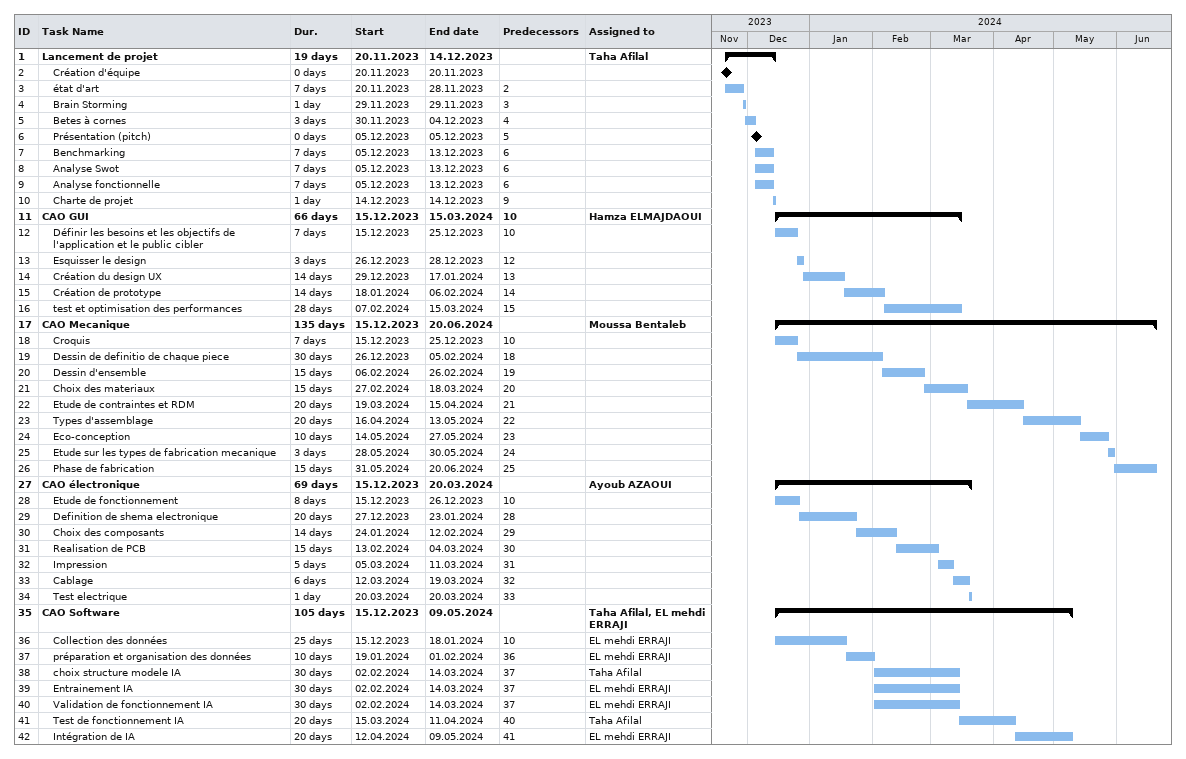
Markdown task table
| ID | Level | Task | Duration | Start | Finish | Predecessors | Resources |
|---|---|---|---|---|---|---|---|
| 1 | 1 | **Lancement de projet** | 19d | 2023-11-20 | 2023-12-14 |  | Taha Afilal |
| 2 | 2 | Création d'équipe | 0d | 2023-11-20 | 2023-11-20 |  |  |
| 3 | 2 | état d'art | 7d | 2023-11-20 | 2023-11-28 | 2 |  |
| 4 | 2 | Brain Storming | 1d | 2023-11-29 | 2023-11-29 | 3 |  |
| 5 | 2 | Betes à cornes | 3d | 2023-11-30 | 2023-12-04 | 4 |  |
| 6 | 2 | Présentation (pitch) | 0d | 2023-12-05 | 2023-12-05 | 5 |  |
| 7 | 2 | Benchmarking | 7d | 2023-12-05 | 2023-12-13 | 6 |  |
| 8 | 2 | Analyse Swot | 7d | 2023-12-05 | 2023-12-13 | 6 |  |
| 9 | 2 | Analyse fonctionnelle | 7d | 2023-12-05 | 2023-12-13 | 6 |  |
| 10 | 2 | Charte de projet | 1d | 2023-12-14 | 2023-12-14 | 9 |  |
| 11 | 1 | **CAO GUI** | 66d | 2023-12-15 | 2024-03-15 | 10 | Hamza ELMAJDAOUI |
| 12 | 2 | Définir les besoins et les objectifs de l'application et le public cibler | 7d | 2023-12-15 | 2023-12-25 | 10 |  |
| 13 | 2 | Esquisser le design | 3d | 2023-12-26 | 2023-12-28 | 12 |  |
| 14 | 2 | Création du design UX | 14d | 2023-12-29 | 2024-01-17 | 13 |  |
| 15 | 2 | Création de prototype | 14d | 2024-01-18 | 2024-02-06 | 14 |  |
| 16 | 2 | test et optimisation des performances | 28d | 2024-02-07 | 2024-03-15 | 15 |  |
| 17 | 1 | **CAO Mecanique** | 135d | 2023-12-15 | 2024-06-20 |  | Moussa Bentaleb |
| 18 | 2 | Croquis | 7d | 2023-12-15 | 2023-12-25 | 10 |  |
| 19 | 2 | Dessin de definitio de chaque piece | 30d | 2023-12-26 | 2024-02-05 | 18 |  |
| 20 | 2 | Dessin d'ensemble | 15d | 2024-02-06 | 2024-02-26 | 19 |  |
| 21 | 2 | Choix des materiaux | 15d | 2024-02-27 | 2024-03-18 | 20 |  |
| 22 | 2 | Etude de contraintes et RDM | 20d | 2024-03-19 | 2024-04-15 | 21 |  |
| 23 | 2 | Types d'assemblage | 20d | 2024-04-16 | 2024-05-13 | 22 |  |
| 24 | 2 | Eco-conception | 10d | 2024-05-14 | 2024-05-27 | 23 |  |
| 25 | 2 | Etude sur les types de fabrication mecanique | 3d | 2024-05-28 | 2024-05-30 | 24 |  |
| 26 | 2 | Phase de fabrication | 15d | 2024-05-31 | 2024-06-20 | 25 |  |
| 27 | 1 | **CAO électronique** | 69d | 2023-12-15 | 2024-03-20 |  | Ayoub AZAOUI |
| 28 | 2 | Etude de fonctionnement | 8d | 2023-12-15 | 2023-12-26 | 10 |  |
| 29 | 2 | Definition de shema electronique | 20d | 2023-12-27 | 2024-01-23 | 28 |  |
| 30 | 2 | Choix des composants | 14d | 2024-01-24 | 2024-02-12 | 29 |  |
| 31 | 2 | Realisation de PCB | 15d | 2024-02-13 | 2024-03-04 | 30 |  |
| 32 | 2 | Impression | 5d | 2024-03-05 | 2024-03-11 | 31 |  |
| 33 | 2 | Cablage | 6d | 2024-03-12 | 2024-03-19 | 32 |  |
| 34 | 2 | Test electrique | 1d | 2024-03-20 | 2024-03-20 | 33 |  |
| 35 | 1 | **CAO Software** | 105d | 2023-12-15 | 2024-05-09 |  | Taha Afilal, EL mehdi ERRAJI |
| 36 | 2 | Collection des données | 25d | 2023-12-15 | 2024-01-18 | 10 | EL mehdi ERRAJI |
| 37 | 2 | préparation et organisation des données | 10d | 2024-01-19 | 2024-02-01 | 36 | EL mehdi ERRAJI |
| 38 | 2 | choix structure modele IA | 30d | 2024-02-02 | 2024-03-14 | 37 | Taha Afilal |
| 39 | 2 | Entrainement IA | 30d | 2024-02-02 | 2024-03-14 | 37 | EL mehdi ERRAJI |
| 40 | 2 | Validation de fonctionnement IA | 30d | 2024-02-02 | 2024-03-14 | 37 | EL mehdi ERRAJI |
| 41 | 2 | Test de fonctionnement IA | 20d | 2024-03-15 | 2024-04-11 | 40 | Taha Afilal |
| 42 | 2 | Intégration de IA | 20d | 2024-04-12 | 2024-05-09 | 41 | EL mehdi ERRAJI |
